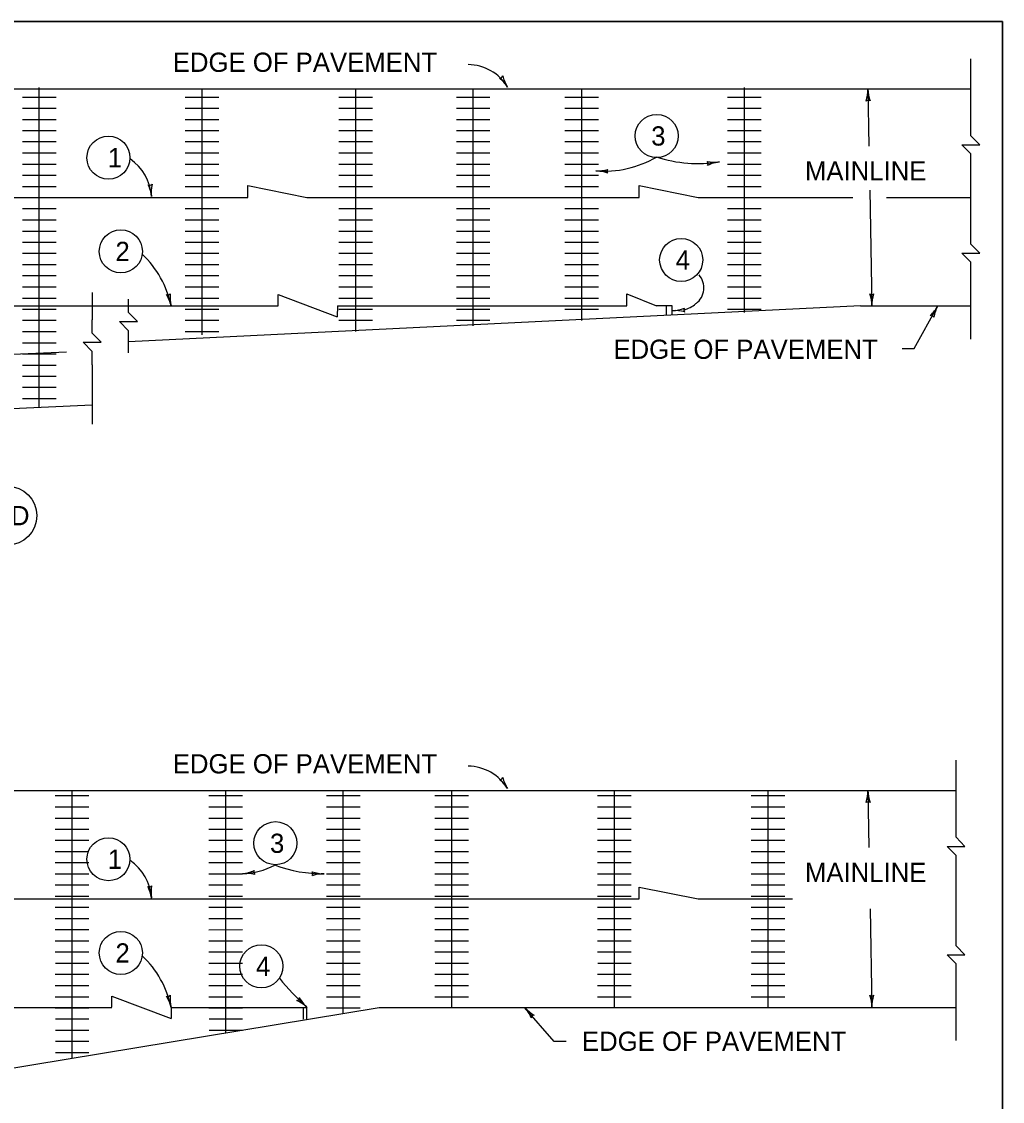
# Model space of a CAD drawing. Extents: x 1007 to 1035.5, y 1000.5 to 1021.5.
# Drawn here: x 1025.3 to 1035.5, y 1010.27 to 1021.5 of the extents above; entities that cross this region are included whole.
import ezdxf

# ---------------------------------------------------------------- set-up
doc = ezdxf.new("R2010")
doc.units = 0
for name, color, linetype in [('Level 1', 7, 'Continuous'), ('Level 10', 7, 'Continuous'), ('Level 11', 7, 'Continuous')]:
    doc.layers.add(name, color=color, linetype=linetype)

msp = doc.modelspace()

# ---------------------------------------------------------------- linework, layer by layer
at = {"layer": 'Level 1'}
for p, q in [((1035.172, 1020.452), (1035.172, 1021.114)), ((1008.01, 1020.799), (1035.172, 1020.799)), ((1025.485, 1020.715), (1025.485, 1020.816)), ((1025.485, 1017.484), (1025.485, 1020.799)), ((1027.177, 1018.242), (1027.177, 1020.799)), ((1027.177, 1020.715), (1027.177, 1020.799)), ((1028.775, 1020.715), (1028.775, 1020.799)), ((1029.997, 1020.715), (1029.997, 1020.799)), ((1031.125, 1020.715), (1031.125, 1020.799)), ((1032.817, 1020.715), (1032.817, 1020.816)), ((1034.101, 1020.799), (1034.112, 1020.204)), ((1025.31, 1020.715), (1025.659, 1020.715)), ((1027.002, 1020.715), (1027.351, 1020.715)), ((1028.6, 1020.715), (1028.949, 1020.715)), ((1028.775, 1018.274), (1028.775, 1020.715)), ((1029.822, 1020.715), (1030.171, 1020.715)), ((1029.997, 1018.335), (1029.997, 1020.715)), ((1030.95, 1020.715), (1031.299, 1020.715)), ((1031.125, 1018.391), (1031.125, 1020.715)), ((1032.642, 1020.715), (1032.991, 1020.715)), ((1032.817, 1018.475), (1032.817, 1020.715)), ((1025.31, 1020.599), (1025.659, 1020.599)), ((1027.002, 1020.599), (1027.351, 1020.599)), ((1028.6, 1020.599), (1028.949, 1020.599)), ((1029.822, 1020.599), (1030.171, 1020.599)), ((1030.95, 1020.599), (1031.299, 1020.599)), ((1032.642, 1020.599), (1032.991, 1020.599)), ((1025.31, 1020.483), (1025.659, 1020.483)), ((1027.002, 1020.483), (1027.351, 1020.483)), ((1028.6, 1020.483), (1028.949, 1020.483)), ((1029.822, 1020.483), (1030.171, 1020.483)), ((1030.95, 1020.483), (1031.299, 1020.483)), ((1032.642, 1020.483), (1032.991, 1020.483)), ((1025.31, 1020.367), (1025.659, 1020.367)), ((1027.002, 1020.367), (1027.351, 1020.367)), ((1028.6, 1020.367), (1028.949, 1020.367)), ((1029.822, 1020.367), (1030.171, 1020.367)), ((1030.95, 1020.367), (1031.299, 1020.367)), ((1032.642, 1020.367), (1032.991, 1020.367)), ((1025.31, 1020.251), (1025.659, 1020.251)), ((1027.002, 1020.251), (1027.351, 1020.251)), ((1028.6, 1020.251), (1028.949, 1020.251)), ((1029.822, 1020.251), (1030.171, 1020.251)), ((1030.95, 1020.251), (1031.299, 1020.251)), ((1032.642, 1020.251), (1032.991, 1020.251)), ((1025.31, 1020.135), (1025.659, 1020.134)), ((1027.002, 1020.135), (1027.351, 1020.134)), ((1028.6, 1020.135), (1028.949, 1020.134)), ((1029.822, 1020.135), (1030.171, 1020.134)), ((1030.95, 1020.135), (1031.299, 1020.135)), ((1032.642, 1020.135), (1032.991, 1020.135)), ((1025.31, 1020.018), (1025.659, 1020.018)), ((1027.002, 1020.018), (1027.351, 1020.018)), ((1028.6, 1020.018), (1028.949, 1020.018)), ((1029.822, 1020.018), (1030.171, 1020.018)), ((1030.95, 1020.018), (1031.299, 1020.018)), ((1032.642, 1020.018), (1032.991, 1020.018)), ((1025.31, 1019.902), (1025.659, 1019.902)), ((1027.002, 1019.902), (1027.351, 1019.902)), ((1028.6, 1019.902), (1028.949, 1019.902)), ((1029.822, 1019.902), (1030.171, 1019.902)), ((1030.95, 1019.902), (1031.299, 1019.902)), ((1032.642, 1019.902), (1032.991, 1019.902)), ((1035.172, 1019.324), (1035.172, 1019.983)), ((1025.31, 1019.786), (1025.659, 1019.786)), ((1027.002, 1019.786), (1027.351, 1019.786)), ((1027.653, 1019.671), (1027.653, 1019.794)), ((1027.653, 1019.794), (1028.268, 1019.671)), ((1028.6, 1019.786), (1028.949, 1019.786)), ((1029.822, 1019.786), (1030.171, 1019.786)), ((1030.95, 1019.786), (1031.299, 1019.786)), ((1031.723, 1019.671), (1031.723, 1019.794)), ((1031.723, 1019.794), (1032.338, 1019.671)), ((1032.642, 1019.786), (1032.991, 1019.786)), ((1021.051, 1019.671), (1027.653, 1019.671)), ((1025.31, 1019.67), (1025.659, 1019.67)), ((1027.002, 1019.67), (1027.351, 1019.67)), ((1028.268, 1019.671), (1031.723, 1019.671)), ((1028.6, 1019.67), (1028.949, 1019.67)), ((1029.822, 1019.67), (1030.171, 1019.67)), ((1030.95, 1019.67), (1031.299, 1019.67)), ((1032.338, 1019.671), (1033.944, 1019.671)), ((1032.642, 1019.67), (1032.991, 1019.67)), ((1034.121, 1019.745), (1034.143, 1018.543)), ((1034.294, 1019.671), (1035.172, 1019.671)), ((1025.31, 1019.554), (1025.659, 1019.554)), ((1027.002, 1019.554), (1027.351, 1019.554)), ((1028.6, 1019.554), (1028.949, 1019.554)), ((1029.822, 1019.554), (1030.171, 1019.554)), ((1030.95, 1019.554), (1031.299, 1019.554)), ((1032.642, 1019.554), (1032.991, 1019.554)), ((1025.31, 1019.437), (1025.659, 1019.437)), ((1027.002, 1019.437), (1027.351, 1019.437)), ((1028.6, 1019.437), (1028.949, 1019.437)), ((1029.822, 1019.437), (1030.171, 1019.437)), ((1030.95, 1019.437), (1031.299, 1019.437)), ((1032.642, 1019.437), (1032.991, 1019.437)), ((1025.31, 1019.321), (1025.659, 1019.321)), ((1027.002, 1019.321), (1027.351, 1019.321)), ((1028.6, 1019.321), (1028.949, 1019.321)), ((1029.822, 1019.321), (1030.171, 1019.321)), ((1030.95, 1019.321), (1031.299, 1019.321)), ((1032.642, 1019.321), (1032.991, 1019.321)), ((1025.31, 1019.205), (1025.659, 1019.205)), ((1027.002, 1019.205), (1027.351, 1019.205)), ((1028.6, 1019.205), (1028.949, 1019.205)), ((1029.822, 1019.205), (1030.171, 1019.205)), ((1030.95, 1019.205), (1031.299, 1019.205)), ((1032.642, 1019.205), (1032.991, 1019.205)), ((1025.31, 1019.089), (1025.659, 1019.089)), ((1027.002, 1019.089), (1027.351, 1019.089)), ((1028.6, 1019.089), (1028.949, 1019.089)), ((1029.822, 1019.089), (1030.171, 1019.089)), ((1030.95, 1019.089), (1031.299, 1019.089)), ((1032.642, 1019.089), (1032.991, 1019.089)), ((1025.31, 1018.973), (1025.659, 1018.973)), ((1027.002, 1018.973), (1027.351, 1018.973)), ((1028.6, 1018.973), (1028.949, 1018.973)), ((1029.822, 1018.973), (1030.171, 1018.973)), ((1030.951, 1018.973), (1031.299, 1018.973)), ((1032.643, 1018.973), (1032.991, 1018.973)), ((1025.31, 1018.857), (1025.659, 1018.857)), ((1027.002, 1018.857), (1027.351, 1018.857)), ((1028.6, 1018.857), (1028.949, 1018.857)), ((1029.822, 1018.857), (1030.171, 1018.857)), ((1030.951, 1018.857), (1031.299, 1018.857)), ((1032.643, 1018.857), (1032.991, 1018.857)), ((1035.172, 1018.196), (1035.172, 1018.855)), ((1025.31, 1018.74), (1025.659, 1018.74)), ((1026.036, 1018.683), (1026.036, 1018.398)), ((1027.002, 1018.74), (1027.351, 1018.74)), ((1027.97, 1018.544), (1027.97, 1018.659)), ((1027.97, 1018.659), (1028.584, 1018.427)), ((1028.6, 1018.74), (1028.949, 1018.74)), ((1029.822, 1018.74), (1030.171, 1018.74)), ((1030.951, 1018.74), (1031.299, 1018.74)), ((1031.593, 1018.543), (1031.593, 1018.666)), ((1031.593, 1018.666), (1031.903, 1018.543)), ((1032.643, 1018.74), (1032.991, 1018.74)), ((1022.88, 1018.543), (1027.97, 1018.543)), ((1025.31, 1018.624), (1025.659, 1018.624)), ((1034.026, 1018.543), (1026.412, 1018.167)), ((1027.002, 1018.624), (1027.351, 1018.624)), ((1028.585, 1018.543), (1028.584, 1018.427)), ((1028.585, 1018.543), (1031.593, 1018.543)), ((1028.6, 1018.624), (1028.949, 1018.624)), ((1029.822, 1018.624), (1030.171, 1018.624)), ((1030.951, 1018.624), (1031.299, 1018.624)), ((1032.067, 1018.543), (1031.903, 1018.543)), ((1032.006, 1018.446), (1032.006, 1018.543)), ((1032.067, 1018.446), (1032.067, 1018.543)), ((1032.643, 1018.624), (1032.991, 1018.624)), ((1034.026, 1018.543), (1035.172, 1018.543)), ((1034.582, 1018.098), (1034.829, 1018.543)), ((1025.31, 1018.508), (1025.659, 1018.508)), ((1027.002, 1018.508), (1027.351, 1018.508)), ((1028.6, 1018.508), (1028.949, 1018.508)), ((1029.822, 1018.508), (1030.171, 1018.508)), ((1030.951, 1018.508), (1031.299, 1018.508)), ((1032.643, 1018.508), (1032.991, 1018.508)), ((1025.31, 1018.392), (1025.659, 1018.392)), ((1027.002, 1018.392), (1027.351, 1018.392)), ((1028.6, 1018.392), (1028.949, 1018.392)), ((1029.822, 1018.392), (1030.171, 1018.392)), ((1025.31, 1018.276), (1025.659, 1018.276)), ((1027.002, 1018.276), (1027.351, 1018.276)), ((1025.31, 1018.159), (1025.659, 1018.159)), ((1034.457, 1018.098), (1034.582, 1018.098)), ((1025.768, 1018.061), (1022.897, 1017.935)), ((1025.31, 1018.043), (1025.659, 1018.043)), ((1025.31, 1017.927), (1025.659, 1017.927)), ((1026.036, 1017.929), (1026.036, 1017.313)), ((1025.311, 1017.811), (1025.659, 1017.811)), ((1025.31, 1017.695), (1025.659, 1017.695)), ((1025.31, 1017.578), (1025.659, 1017.579)), ((1026.036, 1017.509), (1015.39, 1017.039)), ((1035.018, 1013.154), (1035.018, 1013.816)), ((1008.01, 1013.5), (1035.018, 1013.5)), ((1025.826, 1013.447), (1025.826, 1013.5)), ((1027.424, 1013.447), (1027.424, 1013.5)), ((1028.646, 1013.447), (1028.646, 1013.5)), ((1029.774, 1013.447), (1029.774, 1013.5)), ((1031.466, 1013.447), (1031.466, 1013.5)), ((1033.064, 1013.447), (1033.064, 1013.5)), ((1034.101, 1013.5), (1034.112, 1012.906)), ((1025.651, 1013.447), (1026, 1013.447)), ((1025.826, 1010.717), (1025.826, 1013.447)), ((1027.249, 1013.447), (1027.598, 1013.447)), ((1027.424, 1010.98), (1027.424, 1013.447)), ((1028.471, 1013.447), (1028.82, 1013.447)), ((1028.646, 1011.182), (1028.646, 1013.447)), ((1029.599, 1013.447), (1029.948, 1013.447)), ((1029.774, 1011.244), (1029.774, 1013.447)), ((1031.291, 1013.447), (1031.64, 1013.447)), ((1031.466, 1011.244), (1031.466, 1013.447)), ((1032.889, 1013.447), (1033.238, 1013.447)), ((1033.064, 1011.244), (1033.064, 1013.447)), ((1025.651, 1013.331), (1026, 1013.33)), ((1027.249, 1013.33), (1027.598, 1013.33)), ((1028.471, 1013.33), (1028.82, 1013.33)), ((1029.599, 1013.331), (1029.948, 1013.33)), ((1031.291, 1013.331), (1031.64, 1013.33)), ((1032.889, 1013.331), (1033.238, 1013.33)), ((1025.651, 1013.214), (1026, 1013.214)), ((1027.249, 1013.214), (1027.598, 1013.214)), ((1028.471, 1013.214), (1028.82, 1013.214)), ((1029.599, 1013.214), (1029.948, 1013.214)), ((1031.291, 1013.214), (1031.64, 1013.214)), ((1032.889, 1013.214), (1033.238, 1013.214)), ((1025.651, 1013.098), (1026, 1013.098)), ((1027.249, 1013.098), (1027.598, 1013.098)), ((1028.471, 1013.098), (1028.82, 1013.098)), ((1029.599, 1013.098), (1029.948, 1013.098)), ((1031.291, 1013.098), (1031.64, 1013.098)), ((1032.889, 1013.098), (1033.238, 1013.098)), ((1025.651, 1012.982), (1026, 1012.982)), ((1027.249, 1012.982), (1027.598, 1012.982)), ((1028.471, 1012.982), (1028.82, 1012.982)), ((1029.599, 1012.982), (1029.948, 1012.982)), ((1031.291, 1012.982), (1031.64, 1012.982)), ((1032.889, 1012.982), (1033.238, 1012.982)), ((1025.651, 1012.866), (1026, 1012.866)), ((1027.249, 1012.866), (1027.598, 1012.866)), ((1028.471, 1012.866), (1028.82, 1012.866)), ((1029.599, 1012.866), (1029.948, 1012.866)), ((1031.291, 1012.866), (1031.64, 1012.866)), ((1032.889, 1012.866), (1033.238, 1012.866)), ((1025.651, 1012.75), (1026, 1012.75)), ((1027.249, 1012.75), (1027.598, 1012.75)), ((1028.471, 1012.75), (1028.82, 1012.75)), ((1029.599, 1012.75), (1029.948, 1012.75)), ((1031.291, 1012.75), (1031.64, 1012.75)), ((1032.889, 1012.75), (1033.238, 1012.75)), ((1025.651, 1012.633), (1026, 1012.633)), ((1027.249, 1012.633), (1027.598, 1012.633)), ((1028.471, 1012.633), (1028.82, 1012.633)), ((1029.599, 1012.633), (1029.948, 1012.633)), ((1031.291, 1012.633), (1031.64, 1012.633)), ((1032.889, 1012.633), (1033.238, 1012.633)), ((1035.018, 1012.026), (1035.018, 1012.685)), ((1025.651, 1012.517), (1026, 1012.517)), ((1027.249, 1012.517), (1027.598, 1012.517)), ((1028.471, 1012.517), (1028.82, 1012.517)), ((1029.599, 1012.517), (1029.948, 1012.517)), ((1031.291, 1012.517), (1031.64, 1012.517)), ((1031.723, 1012.372), (1031.723, 1012.495)), ((1031.723, 1012.495), (1032.338, 1012.372)), ((1032.889, 1012.517), (1033.238, 1012.517)), ((1025.037, 1012.372), (1031.723, 1012.372)), ((1025.651, 1012.401), (1026, 1012.401)), ((1027.249, 1012.401), (1027.598, 1012.401)), ((1028.471, 1012.401), (1028.82, 1012.401)), ((1029.599, 1012.401), (1029.948, 1012.401)), ((1031.291, 1012.401), (1031.64, 1012.401)), ((1032.338, 1012.372), (1033.317, 1012.372)), ((1032.889, 1012.401), (1033.238, 1012.401)), ((1025.651, 1012.285), (1026, 1012.285)), ((1027.249, 1012.285), (1027.598, 1012.285)), ((1028.471, 1012.285), (1028.82, 1012.285)), ((1029.599, 1012.285), (1029.948, 1012.285)), ((1031.291, 1012.285), (1031.64, 1012.285)), ((1032.889, 1012.285), (1033.238, 1012.285)), ((1034.124, 1012.27), (1034.143, 1011.244)), ((1025.651, 1012.169), (1026, 1012.169)), ((1027.249, 1012.169), (1027.598, 1012.169)), ((1028.471, 1012.169), (1028.82, 1012.169)), ((1029.599, 1012.169), (1029.948, 1012.169)), ((1031.291, 1012.169), (1031.64, 1012.169)), ((1032.889, 1012.169), (1033.238, 1012.169)), ((1025.651, 1012.053), (1026, 1012.053)), ((1027.249, 1012.052), (1027.598, 1012.053)), ((1028.471, 1012.052), (1028.82, 1012.053)), ((1029.599, 1012.053), (1029.948, 1012.053)), ((1031.291, 1012.053), (1031.64, 1012.053)), ((1032.889, 1012.053), (1033.238, 1012.053)), ((1025.651, 1011.936), (1026, 1011.936)), ((1027.249, 1011.936), (1027.598, 1011.936)), ((1028.471, 1011.936), (1028.82, 1011.936)), ((1029.599, 1011.936), (1029.948, 1011.936)), ((1031.291, 1011.936), (1031.64, 1011.936)), ((1032.889, 1011.936), (1033.238, 1011.936)), ((1025.651, 1011.82), (1026, 1011.82)), ((1027.249, 1011.82), (1027.598, 1011.82)), ((1028.471, 1011.82), (1028.82, 1011.82)), ((1029.599, 1011.82), (1029.948, 1011.82)), ((1031.291, 1011.82), (1031.64, 1011.82)), ((1032.889, 1011.82), (1033.238, 1011.82)), ((1025.652, 1011.704), (1026, 1011.704)), ((1027.249, 1011.704), (1027.598, 1011.704)), ((1028.471, 1011.704), (1028.82, 1011.704)), ((1029.6, 1011.704), (1029.948, 1011.704)), ((1031.292, 1011.704), (1031.64, 1011.704)), ((1032.89, 1011.704), (1033.238, 1011.704)), ((1025.651, 1011.588), (1026, 1011.588)), ((1027.249, 1011.588), (1027.598, 1011.588)), ((1028.471, 1011.588), (1028.82, 1011.588)), ((1029.599, 1011.588), (1029.948, 1011.588)), ((1031.291, 1011.588), (1031.64, 1011.588)), ((1032.889, 1011.588), (1033.238, 1011.588)), ((1025.651, 1011.472), (1026, 1011.472)), ((1027.249, 1011.472), (1027.598, 1011.472)), ((1028.471, 1011.472), (1028.82, 1011.472)), ((1029.599, 1011.472), (1029.948, 1011.472)), ((1031.291, 1011.472), (1031.64, 1011.472)), ((1032.889, 1011.472), (1033.238, 1011.472)), ((1035.018, 1010.898), (1035.018, 1011.557)), ((1025.651, 1011.355), (1026, 1011.355)), ((1026.24, 1011.246), (1026.24, 1011.361)), ((1026.24, 1011.361), (1026.855, 1011.128)), ((1027.249, 1011.355), (1027.598, 1011.355)), ((1028.471, 1011.355), (1028.82, 1011.355)), ((1029.599, 1011.355), (1029.948, 1011.355)), ((1031.291, 1011.355), (1031.64, 1011.355)), ((1032.889, 1011.355), (1033.238, 1011.355)), ((1022.576, 1011.244), (1026.24, 1011.244)), ((1024.134, 1010.437), (1029.02, 1011.244)), ((1025.651, 1011.239), (1026, 1011.239)), ((1026.855, 1011.244), (1026.855, 1011.128)), ((1026.855, 1011.244), (1028.268, 1011.244)), ((1027.249, 1011.239), (1027.598, 1011.239)), ((1028.231, 1011.12), (1028.231, 1011.244)), ((1028.268, 1011.12), (1028.268, 1011.244)), ((1028.471, 1011.239), (1028.82, 1011.239)), ((1029.02, 1011.244), (1035.018, 1011.244)), ((1030.839, 1010.888), (1030.532, 1011.244)), ((1025.652, 1011.123), (1026, 1011.123)), ((1027.25, 1011.123), (1027.598, 1011.123)), ((1025.652, 1011.007), (1026, 1011.007)), ((1027.25, 1011.007), (1027.598, 1011.007)), ((1025.652, 1010.891), (1026, 1010.891)), ((1030.964, 1010.888), (1030.839, 1010.888)), ((1025.652, 1010.774), (1026, 1010.775))]:
    msp.add_line(p, q, dxfattribs=at)
for points in [[(1035.172, 1019.983), (1035.172, 1020.124), (1035.078, 1020.218), (1035.266, 1020.218), (1035.172, 1020.312), (1035.172, 1020.452)], [(1035.172, 1018.855), (1035.172, 1018.996), (1035.078, 1019.09), (1035.266, 1019.09), (1035.172, 1019.184), (1035.172, 1019.324)], [(1026.412, 1018.054), (1026.412, 1018.284), (1026.318, 1018.378), (1026.506, 1018.378), (1026.412, 1018.472), (1026.412, 1018.612)], [(1026.036, 1017.929), (1026.036, 1018.069), (1025.942, 1018.163), (1026.13, 1018.163), (1026.036, 1018.257), (1026.036, 1018.398)], [(1035.018, 1012.685), (1035.018, 1012.825), (1034.924, 1012.919), (1035.111, 1012.919), (1035.018, 1013.013), (1035.018, 1013.154)], [(1035.018, 1011.557), (1035.018, 1011.697), (1034.924, 1011.791), (1035.111, 1011.791), (1035.018, 1011.885), (1035.018, 1012.026)]]:
    msp.add_lwpolyline(points, dxfattribs=at)
for centre, radius in [((1031.905, 1020.31), 0.224), ((1026.204, 1020.084), 0.224), ((1026.333, 1019.109), 0.224), ((1032.16, 1019.02), 0.224), ((1025.153, 1016.36), 0.307), ((1027.94, 1012.952), 0.224), ((1026.204, 1012.785), 0.224), ((1026.333, 1011.81), 0.224), ((1027.794, 1011.671), 0.224)]:
    msp.add_circle(centre, radius, dxfattribs=at)
for centre, radius, start, end in [((1029.937, 1020.563), 0.49, 31.423, 89.0747), ((1030.274, 1020.943), 0.0313, 262.0415, 344.1582), ((1030.028, 1020.604), 0.391, 33.2669, 51.9357), ((1030.682, 1021.033), 0.391, 194.6141, 213.2608), ((1030.028, 1020.604), 0.391, 33.2547, 33.2669), ((1033.71, 1020.791), 0.391, 342.4243, 1.071), ((1034.492, 1020.806), 0.391, 181.0771, 199.7459), ((1034.492, 1020.806), 0.391, 181.0649, 181.0771), ((1034.104, 1020.65), 0.0313, 49.8517, 131.9684), ((1026.133, 1019.642), 0.521, 4.2061, 55.4895), ((1031.35, 1021.051), 1.108, 265.9301, 299.9631), ((1032.333, 1021.386), 1.363, 251.6404, 279.465), ((1032.409, 1020.021), 0.0313, 326.3554, 48.4721), ((1032.505, 1020.428), 0.391, 258.9279, 277.5747), ((1032.608, 1019.653), 0.391, 97.5808, 116.2496), ((1032.608, 1019.653), 0.391, 97.5685, 97.5808), ((1031.286, 1020.337), 0.391, 267.9174, 286.5862), ((1031.286, 1020.337), 0.391, 267.9052, 267.9174), ((1031.257, 1019.556), 0.391, 69.2646, 87.9113), ((1031.42, 1019.941), 0.0313, 136.692, 218.8087), ((1026.635, 1019.828), 0.0313, 235.4782, 317.5949), ((1026.264, 1019.635), 0.391, 6.7036, 25.3724), ((1027.04, 1019.726), 0.391, 168.0508, 186.6975), ((1026.264, 1019.635), 0.391, 6.6914, 6.7036), ((1025.862, 1018.339), 1.014, 11.606, 46.8548), ((1032.19, 1018.73), 0.206, 307.0921, 41.0293), ((1026.821, 1018.687), 0.0313, 242.0011, 324.1178), ((1026.475, 1018.453), 0.391, 13.2265, 31.8953), ((1027.236, 1018.632), 0.391, 174.5737, 193.2204), ((1034.141, 1018.691), 0.0313, 229.8517, 311.9684), ((1033.753, 1018.535), 0.391, 1.0771, 19.7459), ((1034.534, 1018.55), 0.391, 162.4243, 181.071), ((1026.475, 1018.453), 0.391, 13.2143, 13.2265), ((1032.118, 1018.792), 0.299, 283.1402, 310.8413), ((1033.753, 1018.535), 0.391, 1.0649, 1.0771), ((1034.487, 1018.732), 0.391, 312.2907, 330.9375), ((1035.171, 1018.353), 0.391, 150.9436, 169.6124), ((1035.171, 1018.353), 0.391, 150.9313, 150.9436), ((1032.048, 1018.883), 0.391, 273.1209, 291.7897), ((1032.091, 1018.102), 0.391, 74.4681, 93.1148), ((1032.048, 1018.883), 0.391, 273.1087, 273.1209), ((1032.218, 1018.5), 0.0313, 141.8955, 224.0122), ((1034.757, 1018.413), 0.0313, 19.7182, 101.8349), ((1029.937, 1013.264), 0.49, 31.423, 89.0747), ((1030.274, 1013.644), 0.0313, 262.0415, 344.1582), ((1030.028, 1013.306), 0.391, 33.2669, 51.9357), ((1030.682, 1013.734), 0.391, 194.6141, 213.2608), ((1030.028, 1013.306), 0.391, 33.2547, 33.2669), ((1033.71, 1013.493), 0.391, 342.4243, 1.071), ((1034.492, 1013.507), 0.391, 181.0771, 199.7459), ((1034.492, 1013.507), 0.391, 181.0649, 181.0771), ((1034.104, 1013.351), 0.0313, 49.8517, 131.9684), ((1026.133, 1012.344), 0.521, 4.2061, 55.4895), ((1027.558, 1013.457), 0.825, 272.7847, 297.2532), ((1028.441, 1014.085), 1.452, 249.6511, 270.2454), ((1027.554, 1013.022), 0.391, 276.4694, 295.1382), ((1027.642, 1012.245), 0.391, 77.8165, 96.4633), ((1027.554, 1013.022), 0.391, 276.4572, 276.4694), ((1027.746, 1012.65), 0.0313, 145.244, 227.3607), ((1028.298, 1012.635), 0.0313, 318.066, 40.1827), ((1028.442, 1012.242), 0.391, 89.2914, 107.9602), ((1028.452, 1013.024), 0.391, 250.6386, 269.2853), ((1028.442, 1012.242), 0.391, 89.2792, 89.2914), ((1026.629, 1012.529), 0.0313, 237.8593, 319.976), ((1026.266, 1012.32), 0.391, 9.0847, 27.7535), ((1027.038, 1012.444), 0.391, 170.4318, 189.0786), ((1026.266, 1012.32), 0.391, 9.0725, 9.0847), ((1025.862, 1011.04), 1.014, 11.606, 46.8548), ((1030.312, 1013.473), 3.024, 219.5737, 227.4893), ((1026.821, 1011.389), 0.0313, 242.0011, 324.1178), ((1026.475, 1011.155), 0.391, 13.2265, 31.8953), ((1027.236, 1011.333), 0.391, 174.5737, 193.2204), ((1028.16, 1011.346), 0.0313, 275.6128, 357.7295), ((1028.536, 1011.529), 0.391, 208.1854, 226.8321), ((1034.141, 1011.393), 0.0313, 229.8517, 311.9684), ((1033.753, 1011.237), 0.391, 1.0771, 19.7459), ((1034.534, 1011.251), 0.391, 162.4243, 181.071), ((1026.475, 1011.155), 0.391, 13.2143, 13.2265), ((1028.001, 1010.959), 0.391, 46.8383, 65.507), ((1028.001, 1010.959), 0.391, 46.826, 46.8383), ((1030.829, 1011.499), 0.391, 220.7216, 239.3904), ((1030.236, 1010.989), 0.391, 22.0688, 40.7155), ((1030.829, 1011.499), 0.391, 220.7094, 220.7216), ((1033.753, 1011.237), 0.391, 1.0649, 1.0771), ((1030.629, 1011.131), 0.0313, 89.4962, 171.6129)]:
    msp.add_arc(centre, radius, start, end, dxfattribs=at)
at = {"layer": 'Level 10'}
for p, q in [((1007, 1021.5), (1035.5, 1021.5)), ((1035.5, 1021.5), (1035.5, 1000.5))]:
    msp.add_line(p, q, dxfattribs=at)
at = {"layer": 'Level 11'}
msp.add_lwpolyline([(1007, 1000.5), (1035.5, 1000.5), (1035.5, 1021.5), (1007, 1021.5)], close=True, dxfattribs=at)

# ---------------------------------------------------------------- texts
at = {"layer": 'Level 1'}
for s, p in [('EDGE OF PAVEMENT', (1026.873, 1020.977)), ('3', (1031.848, 1020.21)), ('1', (1026.197, 1019.984)), ('MAINLINE', (1033.447, 1019.847)), ('2', (1026.277, 1019.009)), ('4', (1032.103, 1018.92)), ('EDGE OF PAVEMENT', (1031.455, 1017.991)), ('DD', (1024.997, 1016.26)), ('EDGE OF PAVEMENT', (1026.873, 1013.678)), ('3', (1027.884, 1012.851)), ('1', (1026.197, 1012.685)), ('MAINLINE', (1033.447, 1012.548)), ('2', (1026.277, 1011.71)), ('4', (1027.738, 1011.571)), ('EDGE OF PAVEMENT', (1031.128, 1010.791))]:
    msp.add_text(s, height=0.2, dxfattribs=at).set_placement(p)

doc.saveas('drawing.dxf')
